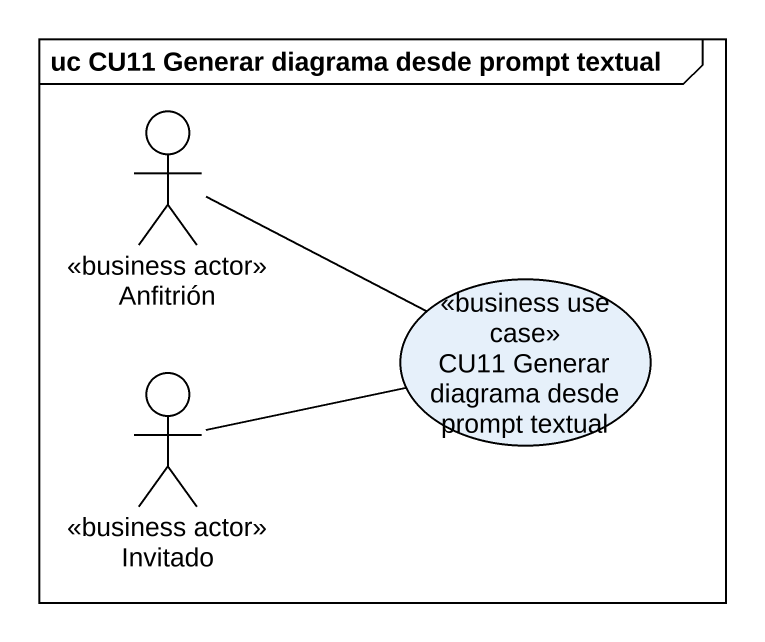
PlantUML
@startuml
mainframe uc CU11 Generar diagrama desde prompt textual
actor Anfitrión <<business actor>>
usecase "CU11 Generar diagrama desde prompt textual" as CU11_Generar_diagrama_desde <<business use case>>
actor Invitado <<business actor>>
Anfitrión -right- CU11_Generar_diagrama_desde
Invitado -right- CU11_Generar_diagrama_desde
@enduml
